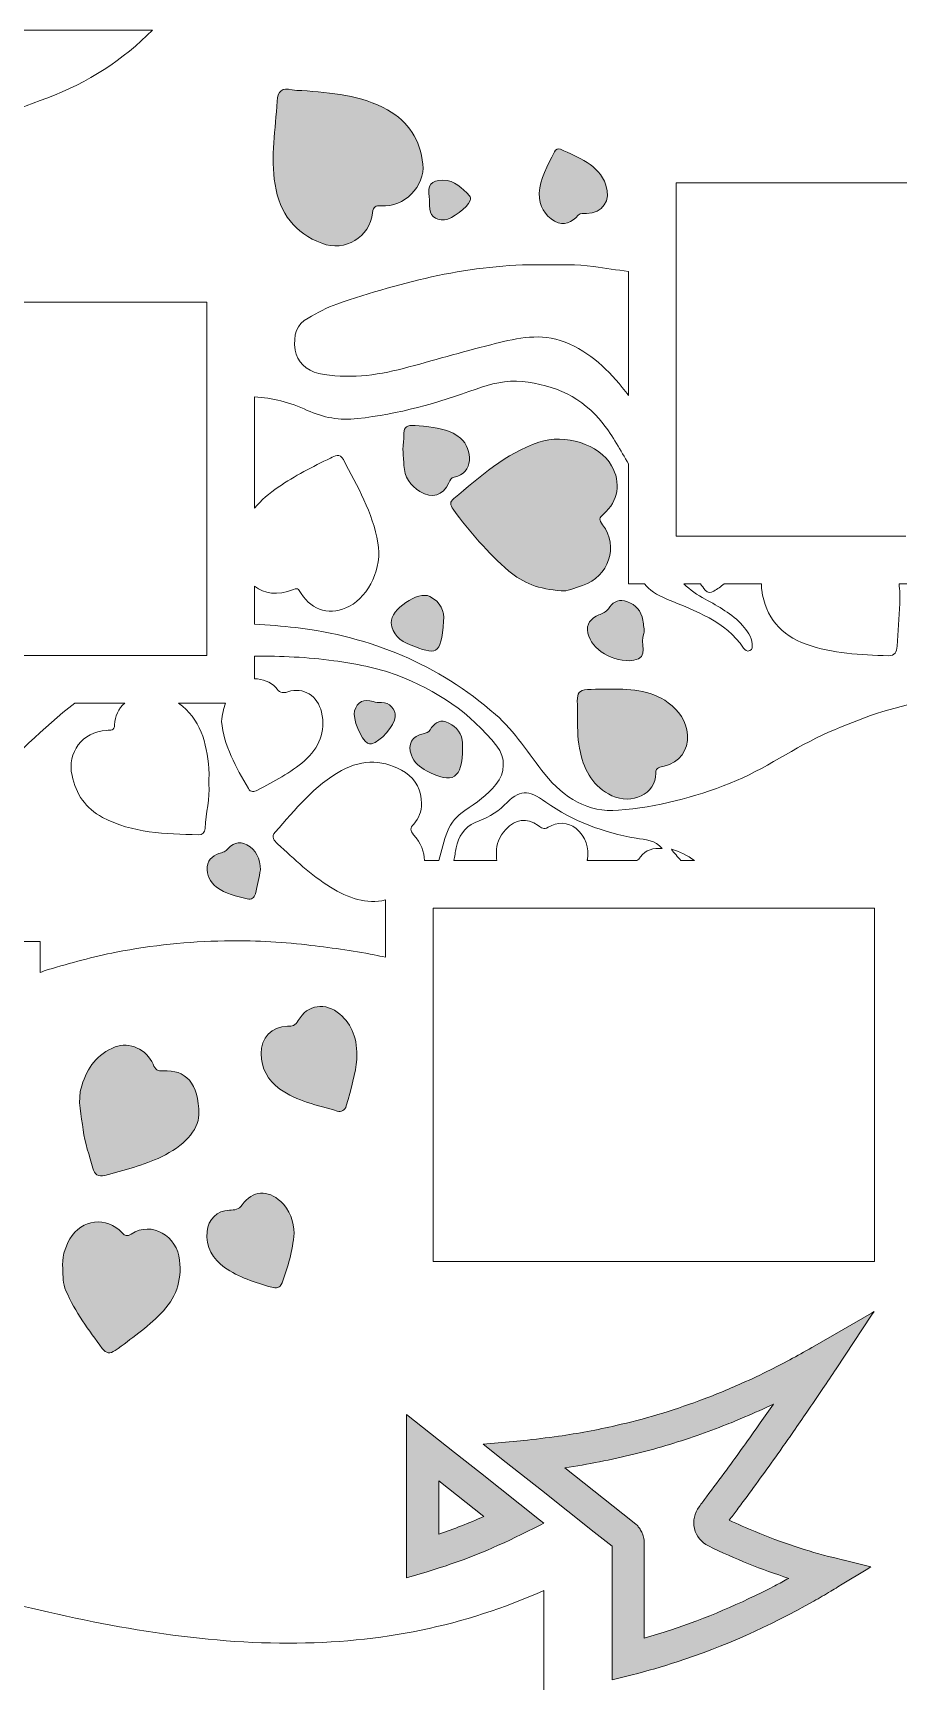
# Model space of a CAD drawing. Header units: inches. Extents: x 0 to 12, y -12 to 0.
# Drawn here: x 6.379 to 8.899, y -9.596 to -4.8 of the extents above; entities that cross this region are included whole.
import ezdxf

# ---------------------------------------------------------------- set-up
doc = ezdxf.new("R2010")
doc.units = ezdxf.units.IN
doc.header["$MEASUREMENT"] = 0
doc.layers.add('Layer 1', color=7, linetype='Continuous')

# ---------------------------------------------------------------- blocks, each defined once
blk = doc.blocks.new('block 2')
at = {"layer": 'Layer 1', "true_color": 0xffffff}
h = blk.add_hatch(color=7, dxfattribs=at)
h.dxf.hatch_style = 2
edge = h.paths.add_edge_path()
edge.add_spline(control_points=[(7.4118, -5.0235), (7.3345, -4.9803), (7.2479, -4.9745), (7.1621, -4.9668), (7.1528, -4.9664), (7.1431, -4.9674), (7.1341, -4.9652), (7.1049, -4.9578), (7.0919, -4.9686), (7.0903, -4.9986), (7.0859, -5.0792), (7.0708, -5.1592), (7.0843, -5.2407), (7.0982, -5.3242), (7.1418, -5.3825), (7.2203, -5.4119), (7.2887, -5.4375), (7.3597, -5.3938), (7.3685, -5.3228), (7.3707, -5.3048), (7.3764, -5.3016), (7.394, -5.303), (7.4598, -5.3081), (7.5218, -5.2457), (7.5149, -5.1813), (7.5075, -5.1117), (7.473, -5.0576), (7.4118, -5.0235)], knot_values=[0, 0, 0, 0, 1, 1, 1, 2, 2, 2, 3, 3, 3, 4, 4, 4, 5, 5, 5, 6, 6, 6, 7, 7, 7, 8, 8, 8, 9, 9, 9, 9], degree=3, periodic=1)
h = blk.add_hatch(color=7, dxfattribs=at)
h.dxf.hatch_style = 2
edge = h.paths.add_edge_path()
edge.add_spline(control_points=[(7.8985, -5.3474), (7.9265, -5.3633), (7.948, -5.3502), (7.9675, -5.3302), (7.9742, -5.3233), (7.9828, -5.3254), (7.991, -5.3252), (8.0388, -5.3235), (8.0636, -5.2874), (8.0479, -5.2425), (8.0259, -5.18), (7.9674, -5.1633), (7.916, -5.1378), (7.9087, -5.1342), (7.9013, -5.1386), (7.8978, -5.1458), (7.8782, -5.1857), (7.8557, -5.2246), (7.8535, -5.2662), (7.8543, -5.3046), (7.869, -5.3306), (7.8985, -5.3474)], knot_values=[0, 0, 0, 0, 1, 1, 1, 2, 2, 2, 3, 3, 3, 4, 4, 4, 5, 5, 5, 6, 6, 6, 7, 7, 7, 7], degree=3, periodic=1)
h = blk.add_hatch(color=7, dxfattribs=at)
h.dxf.hatch_style = 2
edge = h.paths.add_edge_path()
edge.add_spline(control_points=[(7.533, -5.2771), (7.5342, -5.2852), (7.5341, -5.2935), (7.5342, -5.3017), (7.5343, -5.3314), (7.5484, -5.3448), (7.5782, -5.3432), (7.5997, -5.342), (7.6451, -5.3075), (7.6526, -5.2876), (7.6547, -5.282), (7.6547, -5.2774), (7.6508, -5.2736), (7.6288, -5.252), (7.6081, -5.228), (7.5734, -5.2283), (7.5393, -5.2283), (7.5279, -5.2423), (7.533, -5.2771)], knot_values=[0, 0, 0, 0, 1, 1, 1, 2, 2, 2, 3, 3, 3, 4, 4, 4, 5, 5, 5, 6, 6, 6, 6], degree=3, periodic=1)
h = blk.add_hatch(color=7, dxfattribs=at)
h.dxf.hatch_style = 2
edge = h.paths.add_edge_path()
edge.add_spline(control_points=[(7.5064, -6.1343), (7.5424, -6.1558), (7.5722, -6.147), (7.5908, -6.1091), (7.5946, -6.1016), (7.596, -6.0938), (7.6064, -6.0921), (7.6624, -6.0827), (7.662, -6.0114), (7.6242, -5.979), (7.5976, -5.9563), (7.5656, -5.9502), (7.5321, -5.9461), (7.4431, -5.935), (7.4643, -5.9431), (7.4568, -6.0124), (7.4578, -6.0293), (7.4588, -6.0438), (7.4596, -6.0583), (7.4613, -6.0922), (7.4777, -6.1172), (7.5064, -6.1343)], knot_values=[0, 0, 0, 0, 1, 1, 1, 2, 2, 2, 3, 3, 3, 4, 4, 4, 5, 5, 5, 6, 6, 6, 7, 7, 7, 7], degree=3, periodic=1)
h = blk.add_hatch(color=7, dxfattribs=at)
h.dxf.hatch_style = 2
edge = h.paths.add_edge_path()
edge.add_spline(control_points=[(7.6031, -6.1861), (7.651, -6.2517), (7.704, -6.3127), (7.7653, -6.3657), (7.8055, -6.4004), (7.8536, -6.4192), (7.9176, -6.423), (7.9334, -6.4265), (7.9568, -6.4151), (7.98, -6.4074), (8.0568, -6.3818), (8.0856, -6.2946), (8.0383, -6.2309), (8.0278, -6.2168), (8.0271, -6.2119), (8.0412, -6.1998), (8.0845, -6.1628), (8.0923, -6.108), (8.0645, -6.0592), (8.0287, -5.9966), (7.9284, -5.9652), (7.8522, -5.9909), (7.755, -6.0237), (7.6816, -6.0917), (7.6047, -6.1546), (7.5923, -6.1648), (7.5939, -6.1734), (7.6031, -6.1861)], knot_values=[0, 0, 0, 0, 1, 1, 1, 2, 2, 2, 3, 3, 3, 4, 4, 4, 5, 5, 5, 6, 6, 6, 7, 7, 7, 8, 8, 8, 9, 9, 9, 9], degree=3, periodic=1)
h = blk.add_hatch(color=7, dxfattribs=at)
h.dxf.hatch_style = 2
edge = h.paths.add_edge_path()
edge.add_spline(control_points=[(7.478, -6.5806), (7.5522, -6.6089), (7.5689, -6.6157), (7.5748, -6.5112), (7.5784, -6.4831), (7.5667, -6.4556), (7.5354, -6.4397), (7.5015, -6.4224), (7.4196, -6.4782), (7.4229, -6.5161), (7.4259, -6.55), (7.4478, -6.569), (7.478, -6.5806)], knot_values=[0, 0, 0, 0, 1, 1, 1, 2, 2, 2, 3, 3, 3, 4, 4, 4, 4], degree=3, periodic=1)
h = blk.add_hatch(color=7, dxfattribs=at)
h.dxf.hatch_style = 2
edge = h.paths.add_edge_path()
edge.add_spline(control_points=[(8.0551, -6.4754), (8.0481, -6.4857), (8.038, -6.489), (8.0273, -6.4934), (8.0044, -6.503), (7.9892, -6.5194), (7.9953, -6.5467), (8.0057, -6.5928), (8.0687, -6.634), (8.1292, -6.6256), (8.1751, -6.6192), (8.1453, -6.5731), (8.1582, -6.5479), (8.1591, -6.5462), (8.1587, -6.5438), (8.1594, -6.5377), (8.1578, -6.5272), (8.1572, -6.5124), (8.153, -6.4987), (8.1456, -6.4738), (8.1267, -6.459), (8.1023, -6.4528), (8.0814, -6.4475), (8.0662, -6.4589), (8.0551, -6.4754)], knot_values=[0, 0, 0, 0, 1, 1, 1, 2, 2, 2, 3, 3, 3, 4, 4, 4, 5, 5, 5, 6, 6, 6, 7, 7, 7, 8, 8, 8, 8], degree=3, periodic=1)
h = blk.add_hatch(color=7, dxfattribs=at)
h.dxf.hatch_style = 2
edge = h.paths.add_edge_path()
edge.add_spline(control_points=[(8.0507, -6.7095), (7.9476, -6.7103), (7.9664, -6.707), (7.9654, -6.7946), (7.9646, -6.828), (7.9661, -6.8612), (7.9736, -6.8938), (7.9861, -6.9489), (8.0117, -6.9942), (8.0653, -7.0196), (8.1231, -7.0469), (8.1929, -7.0159), (8.1931, -6.9541), (8.1932, -6.936), (8.2054, -6.9363), (8.2179, -6.9335), (8.2618, -6.9237), (8.2891, -6.8873), (8.2854, -6.8424), (8.2821, -6.8025), (8.2606, -6.7721), (8.2295, -6.749), (8.1761, -6.7093), (8.1132, -6.709), (8.0507, -6.7095)], knot_values=[0, 0, 0, 0, 1, 1, 1, 2, 2, 2, 3, 3, 3, 4, 4, 4, 5, 5, 5, 6, 6, 6, 7, 7, 7, 8, 8, 8, 8], degree=3, periodic=1)
h = blk.add_hatch(color=7, dxfattribs=at)
h.dxf.hatch_style = 2
edge = h.paths.add_edge_path()
edge.add_spline(control_points=[(7.3536, -6.8668), (7.357, -6.8685), (7.3616, -6.8689), (7.3653, -6.8682), (7.3908, -6.8635), (7.4335, -6.8147), (7.4344, -6.7899), (7.4352, -6.7672), (7.4175, -6.7483), (7.3943, -6.7483), (7.386, -6.7484), (7.3783, -6.7487), (7.3701, -6.7458), (7.343, -6.7364), (7.3239, -6.7463), (7.3156, -6.773), (7.3094, -6.7932), (7.3351, -6.8574), (7.3536, -6.8668)], knot_values=[0, 0, 0, 0, 1, 1, 1, 2, 2, 2, 3, 3, 3, 4, 4, 4, 5, 5, 5, 6, 6, 6, 6], degree=3, periodic=1)
h = blk.add_hatch(color=7, dxfattribs=at)
h.dxf.hatch_style = 2
edge = h.paths.add_edge_path()
edge.add_spline(control_points=[(7.5256, -6.9471), (7.6025, -6.9876), (7.6295, -6.9716), (7.6306, -6.8796), (7.6304, -6.8761), (7.6312, -6.8666), (7.6294, -6.8576), (7.6241, -6.8309), (7.6067, -6.8133), (7.582, -6.8049), (7.561, -6.7978), (7.546, -6.8105), (7.536, -6.8277), (7.531, -6.8364), (7.5242, -6.8374), (7.5159, -6.8391), (7.4832, -6.846), (7.47, -6.8697), (7.4813, -6.9015), (7.489, -6.9232), (7.5061, -6.9368), (7.5256, -6.9471)], knot_values=[0, 0, 0, 0, 1, 1, 1, 2, 2, 2, 3, 3, 3, 4, 4, 4, 5, 5, 5, 6, 6, 6, 7, 7, 7, 7], degree=3, periodic=1)
h = blk.add_hatch(color=7, dxfattribs=at)
h.dxf.hatch_style = 2
edge = h.paths.add_edge_path()
edge.add_spline(control_points=[(7.0023, -7.1623), (6.9791, -7.1501), (6.9582, -7.1584), (6.942, -7.1791), (6.9392, -7.1826), (6.9331, -7.1839), (6.9282, -7.1855), (6.9075, -7.1921), (6.8896, -7.2014), (6.8867, -7.2262), (6.8838, -7.2516), (6.8955, -7.2704), (6.9141, -7.2856), (6.94, -7.3068), (6.9725, -7.3116), (7.0034, -7.3198), (7.0152, -7.323), (7.0244, -7.3167), (7.0272, -7.3052), (7.0331, -7.2811), (7.0377, -7.2566), (7.0421, -7.2354), (7.0406, -7.202), (7.029, -7.1765), (7.0023, -7.1623)], knot_values=[0, 0, 0, 0, 1, 1, 1, 2, 2, 2, 3, 3, 3, 4, 4, 4, 5, 5, 5, 6, 6, 6, 7, 7, 7, 8, 8, 8, 8], degree=3, periodic=1)
h = blk.add_hatch(color=7, dxfattribs=at)
h.dxf.hatch_style = 2
edge = h.paths.add_edge_path()
edge.add_spline(control_points=[(7.2918, -7.9223), (7.3065, -7.8738), (7.3187, -7.8248), (7.3228, -7.787), (7.3246, -7.7268), (7.3094, -7.6868), (7.2731, -7.6555), (7.2318, -7.6198), (7.1784, -7.6268), (7.1519, -7.6741), (7.1436, -7.689), (7.1349, -7.691), (7.1201, -7.6908), (7.075, -7.6904), (7.042, -7.725), (7.0437, -7.7704), (7.0452, -7.8132), (7.0623, -7.8479), (7.0982, -7.8733), (7.1485, -7.909), (7.208, -7.9203), (7.2653, -7.9373), (7.278, -7.9411), (7.2878, -7.9356), (7.2918, -7.9223)], knot_values=[0, 0, 0, 0, 1, 1, 1, 2, 2, 2, 3, 3, 3, 4, 4, 4, 5, 5, 5, 6, 6, 6, 7, 7, 7, 8, 8, 8, 8], degree=3, periodic=1)
h = blk.add_hatch(color=7, dxfattribs=at)
h.dxf.hatch_style = 2
edge = h.paths.add_edge_path()
edge.add_spline(control_points=[(6.5885, -8.1249), (6.6445, -8.1097), (6.7009, -8.0956), (6.7534, -8.0705), (6.8171, -8.0401), (6.8611, -7.9941), (6.8626, -7.9481), (6.8627, -7.8546), (6.8232, -7.8168), (6.7586, -7.8204), (6.7427, -7.8213), (6.7355, -7.8172), (6.7291, -7.8014), (6.7116, -7.7582), (6.6592, -7.7349), (6.6185, -7.751), (6.5667, -7.7714), (6.538, -7.8101), (6.5213, -7.8637), (6.5072, -7.9089), (6.5208, -7.9502), (6.5257, -7.9925), (6.53, -8.0302), (6.5436, -8.0668), (6.5537, -8.1037), (6.5585, -8.1209), (6.5693, -8.1301), (6.5885, -8.1249)], knot_values=[0, 0, 0, 0, 1, 1, 1, 2, 2, 2, 3, 3, 3, 4, 4, 4, 5, 5, 5, 6, 6, 6, 7, 7, 7, 8, 8, 8, 9, 9, 9, 9], degree=3, periodic=1)
h = blk.add_hatch(color=7, dxfattribs=at)
h.dxf.hatch_style = 2
edge = h.paths.add_edge_path()
edge.add_spline(control_points=[(6.989, -8.2102), (6.9787, -8.225), (6.9663, -8.2252), (6.9514, -8.2258), (6.9152, -8.2271), (6.8896, -8.2524), (6.8865, -8.2884), (6.8825, -8.3333), (6.9029, -8.3674), (6.9374, -8.3925), (6.9783, -8.4222), (7.0267, -8.436), (7.0745, -8.4503), (7.0872, -8.454), (7.0991, -8.4534), (7.1048, -8.4374), (7.1212, -8.3914), (7.1359, -8.345), (7.1397, -8.2932), (7.1408, -8.262), (7.1252, -8.2234), (7.1008, -8.2005), (7.0636, -8.1655), (7.018, -8.1687), (6.989, -8.2102)], knot_values=[0, 0, 0, 0, 1, 1, 1, 2, 2, 2, 3, 3, 3, 4, 4, 4, 5, 5, 5, 6, 6, 6, 7, 7, 7, 8, 8, 8, 8], degree=3, periodic=1)
h = blk.add_hatch(color=7, dxfattribs=at)
h.dxf.hatch_style = 2
edge = h.paths.add_edge_path()
edge.add_spline(control_points=[(6.4869, -8.3098), (6.4709, -8.3368), (6.4637, -8.365), (6.4661, -8.3961), (6.4667, -8.4178), (6.4663, -8.4397), (6.4753, -8.4604), (6.5021, -8.5219), (6.5415, -8.5753), (6.5813, -8.6285), (6.5924, -8.6433), (6.604, -8.6448), (6.6185, -8.6343), (6.6649, -8.601), (6.7111, -8.5675), (6.7517, -8.5268), (6.7949, -8.4836), (6.8133, -8.4327), (6.8065, -8.3713), (6.7989, -8.3027), (6.7267, -8.2557), (6.6651, -8.2956), (6.6539, -8.3028), (6.6479, -8.3013), (6.639, -8.2918), (6.5929, -8.2425), (6.5213, -8.2518), (6.4869, -8.3098)], knot_values=[0, 0, 0, 0, 1, 1, 1, 2, 2, 2, 3, 3, 3, 4, 4, 4, 5, 5, 5, 6, 6, 6, 7, 7, 7, 8, 8, 8, 9, 9, 9, 9], degree=3, periodic=1)
h = blk.add_hatch(color=7, dxfattribs=at)
h.dxf.hatch_style = 2
edge = h.paths.add_edge_path()
edge.add_spline(control_points=[(8.656, -8.6211), (8.6129, -8.6458), (8.5701, -8.669), (8.5272, -8.6904), (8.4997, -8.7043), (8.4721, -8.7173), (8.4442, -8.7296), (8.4025, -8.7483), (8.3607, -8.7654), (8.3185, -8.7809), (8.2394, -8.8103), (8.1593, -8.8341), (8.0771, -8.8528), (8.0224, -8.8654), (7.9668, -8.8757), (7.91, -8.8839), (7.8758, -8.8886), (7.8415, -8.8929), (7.8065, -8.8961), (7.8065, -8.8961), (7.799, -8.8969), (7.799, -8.8969), (7.799, -8.8969), (7.6904, -8.9072), (7.6904, -8.9072), (7.6904, -8.9072), (7.7578, -8.9605), (7.7578, -8.9605), (7.7578, -8.9605), (7.86, -9.0412), (7.86, -9.0412), (7.86, -9.0412), (8.0139, -9.1629), (8.0139, -9.1629), (8.0139, -9.1629), (8.066, -9.204), (8.066, -9.204), (8.066, -9.204), (8.066, -9.5929), (8.066, -9.5929), (8.066, -9.5929), (8.1243, -9.5782), (8.1243, -9.5782), (8.1683, -9.5672), (8.2119, -9.5547), (8.2551, -9.5405), (8.3906, -9.4968), (8.5221, -9.4384), (8.6532, -9.3639), (8.6699, -9.3547), (8.6862, -9.3451), (8.7026, -9.3351), (8.7097, -9.3311), (8.7165, -9.3269), (8.7236, -9.3226), (8.7236, -9.3226), (8.7364, -9.3148), (8.7364, -9.3148), (8.7364, -9.3148), (8.8054, -9.2728), (8.8054, -9.2728), (8.8054, -9.2728), (8.8194, -9.2643), (8.8194, -9.2643), (8.8194, -9.2643), (8.7414, -9.2448), (8.7414, -9.2448), (8.7414, -9.2448), (8.7412, -9.2448), (8.7412, -9.2448), (8.7412, -9.2448), (8.7104, -9.2372), (8.7104, -9.2372), (8.6349, -9.2186), (8.5585, -9.1932), (8.4821, -9.1614), (8.4571, -9.1511), (8.4321, -9.14), (8.4071, -9.1283), (8.4146, -9.1183), (8.4222, -9.1083), (8.4297, -9.0982), (8.4394, -9.0851), (8.449, -9.0722), (8.4588, -9.0591), (8.4933, -9.0123), (8.5275, -8.965), (8.5614, -8.9171), (8.5725, -8.9015), (8.5836, -8.8857), (8.5946, -8.8698), (8.6076, -8.8514), (8.6206, -8.8326), (8.6335, -8.8137), (8.649, -8.7912), (8.6644, -8.7683), (8.6799, -8.7454), (8.6928, -8.7262), (8.7057, -8.7069), (8.7186, -8.6875), (8.7186, -8.6875), (8.8218, -8.5315), (8.8218, -8.5315), (8.8218, -8.5315), (8.829, -8.5207), (8.829, -8.5207), (8.829, -8.5207), (8.8213, -8.5253), (8.8213, -8.5253), (8.8213, -8.5253), (8.656, -8.6211), (8.656, -8.6211)], knot_values=[0, 0, 0, 0, 1, 1, 1, 2, 2, 2, 3, 3, 3, 4, 4, 4, 5, 5, 5, 6, 6, 6, 7, 7, 7, 8, 8, 8, 9, 9, 9, 10, 10, 10, 11, 11, 11, 12, 12, 12, 13, 13, 13, 14, 14, 14, 15, 15, 15, 16, 16, 16, 17, 17, 17, 18, 18, 18, 19, 19, 19, 20, 20, 20, 21, 21, 21, 22, 22, 22, 23, 23, 23, 24, 24, 24, 25, 25, 25, 26, 26, 26, 27, 27, 27, 28, 28, 28, 29, 29, 29, 30, 30, 30, 31, 31, 31, 32, 32, 32, 33, 33, 33, 34, 34, 34, 35, 35, 35, 36, 36, 36, 37, 37, 37, 37], degree=3, periodic=1)
edge = h.paths.add_edge_path()
edge.add_spline(control_points=[(8.4975, -8.8451), (8.4649, -8.8915), (8.4321, -8.9372), (8.3989, -8.9823), (8.3796, -9.0084), (8.3603, -9.0346), (8.3408, -9.0605), (8.3336, -9.07), (8.3264, -9.0796), (8.3193, -9.0891), (8.3056, -9.1072), (8.3006, -9.1304), (8.3058, -9.1525), (8.3111, -9.1748), (8.326, -9.1933), (8.3465, -9.2033), (8.424, -9.2408), (8.5024, -9.2723), (8.5803, -9.2975), (8.5668, -9.3048), (8.5536, -9.3121), (8.5401, -9.319), (8.54, -9.319), (8.54, -9.319), (8.54, -9.319), (8.54, -9.319), (8.5399, -9.319), (8.5399, -9.319), (8.4394, -9.3715), (8.3388, -9.4143), (8.2361, -9.4483), (8.2108, -9.4566), (8.1854, -9.4646), (8.1597, -9.4716), (8.1597, -9.4716), (8.1597, -9.1955), (8.1597, -9.1955), (8.1597, -9.1894), (8.159, -9.1832), (8.1574, -9.1773), (8.1569, -9.1748), (8.1561, -9.1725), (8.1556, -9.1712), (8.1543, -9.1675), (8.1528, -9.1637), (8.1508, -9.1601), (8.1497, -9.1579), (8.1483, -9.1558), (8.1474, -9.1543), (8.1453, -9.1509), (8.1429, -9.1479), (8.1404, -9.145), (8.1392, -9.1437), (8.1379, -9.1423), (8.1362, -9.1409), (8.1362, -9.1409), (8.1253, -9.1322), (8.1253, -9.1322), (8.1253, -9.1322), (7.9282, -8.9757), (7.9282, -8.9757), (7.9964, -8.9657), (8.0632, -8.9526), (8.1292, -8.9364), (8.1292, -8.9364), (8.1293, -8.9364), (8.1293, -8.9364), (8.1918, -8.9208), (8.2531, -8.9028), (8.3138, -8.8815), (8.3422, -8.8716), (8.3706, -8.8611), (8.3988, -8.8498), (8.4168, -8.8429), (8.4347, -8.8355), (8.4526, -8.8278), (8.4804, -8.8159), (8.5082, -8.8034), (8.5356, -8.7904), (8.5229, -8.8087), (8.5101, -8.8269), (8.4975, -8.8451)], knot_values=[0, 0, 0, 0, 1, 1, 1, 2, 2, 2, 3, 3, 3, 4, 4, 4, 5, 5, 5, 6, 6, 6, 7, 7, 7, 8, 8, 8, 9, 9, 9, 10, 10, 10, 11, 11, 11, 12, 12, 12, 13, 13, 13, 14, 14, 14, 15, 15, 15, 16, 16, 16, 17, 17, 17, 18, 18, 18, 19, 19, 19, 20, 20, 20, 21, 21, 21, 22, 22, 22, 23, 23, 23, 24, 24, 24, 25, 25, 25, 26, 26, 26, 27, 27, 27, 27], degree=3, periodic=1)
h = blk.add_hatch(color=7, dxfattribs=at)
h.dxf.hatch_style = 2
edge = h.paths.add_edge_path()
edge.add_spline(control_points=[(7.6825, -8.9907), (7.6825, -8.9907), (7.6068, -8.9308), (7.6068, -8.9308), (7.6068, -8.9308), (7.4674, -8.8205), (7.4674, -8.8205), (7.4674, -8.8205), (7.4674, -9.2959), (7.4674, -9.2959), (7.4674, -9.2959), (7.5276, -9.2782), (7.5276, -9.2782), (7.6211, -9.2503), (7.7132, -9.2139), (7.8014, -9.1697), (7.8014, -9.1697), (7.8563, -9.1423), (7.8563, -9.1423), (7.8563, -9.1423), (7.8672, -9.1368), (7.8672, -9.1368), (7.8672, -9.1368), (7.8547, -9.1269), (7.8547, -9.1269), (7.8547, -9.1269), (7.6825, -8.9907), (7.6825, -8.9907)], knot_values=[0, 0, 0, 0, 1, 1, 1, 2, 2, 2, 3, 3, 3, 4, 4, 4, 5, 5, 5, 6, 6, 6, 7, 7, 7, 8, 8, 8, 9, 9, 9, 9], degree=3, periodic=1)
edge = h.paths.add_edge_path()
edge.add_spline(control_points=[(7.5611, -9.1691), (7.5611, -9.1691), (7.5611, -9.0141), (7.5611, -9.0141), (7.5611, -9.0141), (7.6922, -9.1176), (7.6922, -9.1176), (7.649, -9.1368), (7.6053, -9.1539), (7.5611, -9.1691)], knot_values=[0, 0, 0, 0, 1, 1, 1, 2, 2, 2, 3, 3, 3, 3], degree=3, periodic=1)
at = {"layer": 'Layer 1', "lineweight": 0}
for points in [[(8.5072, -5.2361), (8.5806, -5.2361), (8.6961, -5.2361), (8.871, -5.2361), (9.0426, -5.2361)], [(8.9215, -6.2639), (8.8533, -6.2639), (8.6356, -6.2639), (8.5321, -6.2639), (8.2529, -6.2639), (8.2529, -6.0753), (8.2529, -5.5044), (8.2529, -5.4158), (8.2529, -5.4007), (8.2529, -5.3373), (8.2529, -5.2658), (8.2529, -5.2361), (8.375, -5.2361), (8.4154, -5.2361), (8.5072, -5.2361)], [(6.4969, -5.5833), (6.5274, -5.5833), (6.6219, -5.5833), (6.886, -5.5833), (6.886, -5.6379), (6.886, -5.6948), (6.886, -5.8757), (6.886, -6.5232), (6.886, -6.6111), (6.5356, -6.6111), (6.1304, -6.6111), (5.6246, -6.6111), (5.6001, -6.6111), (5.6001, -6.1516), (5.6001, -5.8407), (5.6001, -5.5833), (5.6964, -5.5833), (6.0711, -5.5833), (6.4969, -5.5833)], [(8.8304, -8.375), (8.3371, -8.375), (8.2436, -8.375), (8.0846, -8.375), (7.7325, -8.375), (7.5446, -8.375), (7.5446, -8.3207), (7.5446, -7.984), (7.5446, -7.6243), (7.5446, -7.5251), (7.5446, -7.3472), (7.5536, -7.3472), (7.7388, -7.3472), (7.8112, -7.3472), (7.8967, -7.3472), (8.0422, -7.3472), (8.2844, -7.3472), (8.5076, -7.3472), (8.5408, -7.3472), (8.8304, -7.3472), (8.8304, -7.4769), (8.8304, -7.765), (8.8304, -7.9493), (8.8304, -8.0291), (8.8304, -8.1357), (8.8304, -8.2021), (8.8304, -8.375)]]:
    blk.add_lwpolyline(points, dxfattribs=at)
for points, knots in [([(6.4199, -4.989), (6.3132, -5.0282), (6.2018, -5.0672), (6.1303, -5.1669), (6.1246, -5.1747), (6.1162, -5.18), (6.106, -5.1778), (6.0933, -5.1753), (6.0904, -5.164), (6.0893, -5.154), (6.086, -5.123), (6.0854, -5.0918), (6.091, -5.0608), (6.1046, -4.9875), (6.1256, -4.9158), (6.1425, -4.8433), (6.1465, -4.8261), (6.1507, -4.8089), (6.1547, -4.7916), (6.1547, -4.7916), (6.7275, -4.7916), (6.7275, -4.7916), (6.6414, -4.8775), (6.5407, -4.9446), (6.4199, -4.989)], [0, 0, 0, 0, 1, 1, 1, 2, 2, 2, 3, 3, 3, 4, 4, 4, 5, 5, 5, 6, 6, 6, 7, 7, 7, 8, 8, 8, 8]), ([(7.4118, -5.0235), (7.3345, -4.9803), (7.2479, -4.9745), (7.1621, -4.9668), (7.1528, -4.9664), (7.1431, -4.9674), (7.1341, -4.9652), (7.1049, -4.9578), (7.0919, -4.9686), (7.0903, -4.9986), (7.0859, -5.0792), (7.0708, -5.1592), (7.0843, -5.2407), (7.0982, -5.3242), (7.1418, -5.3825), (7.2203, -5.4119), (7.2887, -5.4375), (7.3597, -5.3938), (7.3685, -5.3228), (7.3707, -5.3048), (7.3764, -5.3016), (7.394, -5.303), (7.4598, -5.3081), (7.5218, -5.2457), (7.5149, -5.1813), (7.5075, -5.1117), (7.473, -5.0576), (7.4118, -5.0235)], [0, 0, 0, 0, 1, 1, 1, 2, 2, 2, 3, 3, 3, 4, 4, 4, 5, 5, 5, 6, 6, 6, 7, 7, 7, 8, 8, 8, 9, 9, 9, 9]), ([(7.8985, -5.3474), (7.9265, -5.3633), (7.948, -5.3502), (7.9675, -5.3302), (7.9742, -5.3233), (7.9828, -5.3254), (7.991, -5.3252), (8.0388, -5.3235), (8.0636, -5.2874), (8.0479, -5.2425), (8.0259, -5.18), (7.9674, -5.1633), (7.916, -5.1378), (7.9087, -5.1342), (7.9013, -5.1386), (7.8978, -5.1458), (7.8782, -5.1857), (7.8557, -5.2246), (7.8535, -5.2662), (7.8543, -5.3046), (7.869, -5.3306), (7.8985, -5.3474)], [0, 0, 0, 0, 1, 1, 1, 2, 2, 2, 3, 3, 3, 4, 4, 4, 5, 5, 5, 6, 6, 6, 7, 7, 7, 7]), ([(7.533, -5.2771), (7.5342, -5.2852), (7.5341, -5.2935), (7.5342, -5.3017), (7.5343, -5.3314), (7.5484, -5.3448), (7.5782, -5.3432), (7.5997, -5.342), (7.6451, -5.3075), (7.6526, -5.2876), (7.6547, -5.282), (7.6547, -5.2774), (7.6508, -5.2736), (7.6288, -5.252), (7.6081, -5.228), (7.5734, -5.2283), (7.5393, -5.2283), (7.5279, -5.2423), (7.533, -5.2771)], [0, 0, 0, 0, 1, 1, 1, 2, 2, 2, 3, 3, 3, 4, 4, 4, 5, 5, 5, 6, 6, 6, 6]), ([(7.1807, -5.6296), (7.2081, -5.6148), (7.235, -5.5983), (7.2642, -5.5886), (7.4583, -5.5226), (7.6556, -5.4718), (7.8628, -5.4743), (7.9126, -5.475), (7.9625, -5.4725), (8.0122, -5.4793), (8.0461, -5.484), (8.08, -5.4894), (8.114, -5.4941), (8.114, -5.4941), (8.114, -5.8548), (8.114, -5.8548), (8.1081, -5.8469), (8.1019, -5.839), (8.0956, -5.8314), (8.046, -5.7716), (7.9917, -5.7194), (7.9146, -5.6948), (7.845, -5.6725), (7.7789, -5.6907), (7.7129, -5.7069), (7.6275, -5.728), (7.5433, -5.7539), (7.4582, -5.7759), (7.3772, -5.7969), (7.295, -5.8078), (7.2118, -5.7905), (7.1754, -5.783), (7.1475, -5.7551), (7.1431, -5.7232), (7.1365, -5.6764), (7.1472, -5.6479), (7.1807, -5.6296)], [0, 0, 0, 0, 1, 1, 1, 2, 2, 2, 3, 3, 3, 4, 4, 4, 5, 5, 5, 6, 6, 6, 7, 7, 7, 8, 8, 8, 9, 9, 9, 10, 10, 10, 11, 11, 11, 12, 12, 12, 12]), ([(7.1783, -5.898), (7.2243, -5.9193), (7.2732, -5.9279), (7.324, -5.9222), (7.4433, -5.909), (7.5575, -5.8771), (7.6699, -5.8359), (7.7122, -5.8205), (7.7586, -5.8096), (7.8042, -5.8141), (7.8983, -5.8236), (7.9794, -5.8596), (8.0399, -5.9368), (8.0688, -5.9734), (8.0899, -6.0147), (8.114, -6.0539), (8.114, -6.0539), (8.114, -6.4028), (8.114, -6.4028), (8.114, -6.4028), (8.1607, -6.4028), (8.1607, -6.4028), (8.1732, -6.4205), (8.1951, -6.4347), (8.2274, -6.4483), (8.3093, -6.4829), (8.3956, -6.5107), (8.4489, -6.59), (8.4532, -6.5964), (8.459, -6.6011), (8.4674, -6.5973), (8.4758, -6.5936), (8.4742, -6.5853), (8.4737, -6.5782), (8.4725, -6.5562), (8.4596, -6.5397), (8.4457, -6.524), (8.4156, -6.49), (8.3758, -6.4691), (8.3369, -6.4473), (8.3144, -6.4348), (8.2926, -6.4214), (8.2753, -6.4028), (8.2753, -6.4028), (8.323, -6.4028), (8.323, -6.4028), (8.3275, -6.4088), (8.3322, -6.415), (8.3371, -6.4211), (8.3442, -6.4302), (8.3526, -6.4297), (8.3618, -6.4242), (8.3725, -6.4179), (8.3828, -6.4109), (8.392, -6.4028), (8.392, -6.4028), (8.5014, -6.4028), (8.5014, -6.4028), (8.5007, -6.409), (8.5008, -6.4154), (8.5018, -6.4218), (8.5129, -6.5001), (8.5572, -6.5521), (8.631, -6.5789), (8.7082, -6.6069), (8.7893, -6.6093), (8.8703, -6.6123), (8.8901, -6.613), (8.8946, -6.6005), (8.8957, -6.5844), (8.8983, -6.5429), (8.9011, -6.5015), (8.9039, -6.46), (8.9047, -6.4408), (8.9038, -6.4216), (8.9017, -6.4028), (8.9017, -6.4028), (9.0656, -6.4028), (9.0656, -6.4028), (9.0602, -6.4066), (9.0555, -6.412), (9.0511, -6.4186), (9.0486, -6.4223), (9.043, -6.4243), (9.0385, -6.4265), (9.0126, -6.4392), (9.0064, -6.4607), (9.0231, -6.4836), (9.044, -6.5126), (9.0765, -6.5166), (9.1084, -6.5201), (9.1194, -6.5214), (9.1246, -6.5116), (9.1263, -6.5021), (9.1282, -6.4909), (9.1285, -6.4795), (9.1289, -6.4746), (9.1289, -6.463), (9.1288, -6.4578), (9.1289, -6.4526), (9.1293, -6.4308), (9.1222, -6.413), (9.1034, -6.4028), (9.1034, -6.4028), (9.5615, -6.4028), (9.5615, -6.4028), (9.5485, -6.4048), (9.5354, -6.4069), (9.5224, -6.4091), (9.4417, -6.4236), (9.365, -6.4464), (9.306, -6.5084), (9.2657, -6.5509), (9.2467, -6.6053), (9.221, -6.6561), (9.2051, -6.6869), (9.1911, -6.7233), (9.149, -6.7254), (9.0929, -6.7282), (9.0378, -6.7343), (8.9822, -6.7439), (8.8821, -6.7609), (8.7882, -6.7944), (8.6961, -6.8351), (8.5974, -6.8786), (8.51, -6.9434), (8.4093, -6.9834), (8.3044, -7.025), (8.1963, -7.0532), (8.0844, -7.0621), (7.9953, -7.0694), (7.9256, -7.0257), (7.8704, -6.9573), (7.8229, -6.8986), (7.784, -6.8332), (7.7261, -6.7828), (7.5587, -6.6369), (7.3628, -6.5565), (7.1447, -6.5304), (7.1049, -6.5257), (7.0649, -6.5223), (7.0249, -6.5208), (7.0249, -6.5208), (7.0249, -6.4101), (7.0249, -6.4101), (7.0523, -6.4316), (7.091, -6.4382), (7.1376, -6.4191), (7.1528, -6.4129), (7.1549, -6.4227), (7.1605, -6.4314), (7.1928, -6.482), (7.2481, -6.4964), (7.3008, -6.4681), (7.3592, -6.4369), (7.3967, -6.3556), (7.3841, -6.2838), (7.3686, -6.1955), (7.3239, -6.119), (7.2832, -6.041), (7.2732, -6.0218), (7.2583, -6.0309), (7.2458, -6.0369), (7.1935, -6.0621), (7.1417, -6.0885), (7.0938, -6.1215), (7.0674, -6.1396), (7.0438, -6.1595), (7.0249, -6.1824), (7.0249, -6.1824), (7.0249, -5.8591), (7.0249, -5.8591), (7.076, -5.8618), (7.1271, -5.8744), (7.1783, -5.898)], [0, 0, 0, 0, 1, 1, 1, 2, 2, 2, 3, 3, 3, 4, 4, 4, 5, 5, 5, 6, 6, 6, 7, 7, 7, 8, 8, 8, 9, 9, 9, 10, 10, 10, 11, 11, 11, 12, 12, 12, 13, 13, 13, 14, 14, 14, 15, 15, 15, 16, 16, 16, 17, 17, 17, 18, 18, 18, 19, 19, 19, 20, 20, 20, 21, 21, 21, 22, 22, 22, 23, 23, 23, 24, 24, 24, 25, 25, 25, 26, 26, 26, 27, 27, 27, 28, 28, 28, 29, 29, 29, 30, 30, 30, 31, 31, 31, 32, 32, 32, 33, 33, 33, 34, 34, 34, 35, 35, 35, 36, 36, 36, 37, 37, 37, 38, 38, 38, 39, 39, 39, 40, 40, 40, 41, 41, 41, 42, 42, 42, 43, 43, 43, 44, 44, 44, 45, 45, 45, 46, 46, 46, 47, 47, 47, 48, 48, 48, 49, 49, 49, 50, 50, 50, 51, 51, 51, 52, 52, 52, 53, 53, 53, 54, 54, 54, 55, 55, 55, 56, 56, 56, 57, 57, 57, 58, 58, 58, 58]), ([(7.5064, -6.1343), (7.5424, -6.1558), (7.5722, -6.147), (7.5908, -6.1091), (7.5946, -6.1016), (7.596, -6.0938), (7.6064, -6.0921), (7.6624, -6.0827), (7.662, -6.0114), (7.6242, -5.979), (7.5976, -5.9563), (7.5656, -5.9502), (7.5321, -5.9461), (7.4431, -5.935), (7.4643, -5.9431), (7.4568, -6.0124), (7.4578, -6.0293), (7.4588, -6.0438), (7.4596, -6.0583), (7.4613, -6.0922), (7.4777, -6.1172), (7.5064, -6.1343)], [0, 0, 0, 0, 1, 1, 1, 2, 2, 2, 3, 3, 3, 4, 4, 4, 5, 5, 5, 6, 6, 6, 7, 7, 7, 7]), ([(7.6031, -6.1861), (7.651, -6.2517), (7.704, -6.3127), (7.7653, -6.3657), (7.8055, -6.4004), (7.8536, -6.4192), (7.9176, -6.423), (7.9334, -6.4265), (7.9568, -6.4151), (7.98, -6.4074), (8.0568, -6.3818), (8.0856, -6.2946), (8.0383, -6.2309), (8.0278, -6.2168), (8.0271, -6.2119), (8.0412, -6.1998), (8.0845, -6.1628), (8.0923, -6.108), (8.0645, -6.0592), (8.0287, -5.9966), (7.9284, -5.9652), (7.8522, -5.9909), (7.755, -6.0237), (7.6816, -6.0917), (7.6047, -6.1546), (7.5923, -6.1648), (7.5939, -6.1734), (7.6031, -6.1861)], [0, 0, 0, 0, 1, 1, 1, 2, 2, 2, 3, 3, 3, 4, 4, 4, 5, 5, 5, 6, 6, 6, 7, 7, 7, 8, 8, 8, 9, 9, 9, 9]), ([(7.478, -6.5806), (7.5522, -6.6089), (7.5689, -6.6157), (7.5748, -6.5112), (7.5784, -6.4831), (7.5667, -6.4556), (7.5354, -6.4397), (7.5015, -6.4224), (7.4196, -6.4782), (7.4229, -6.5161), (7.4259, -6.55), (7.4478, -6.569), (7.478, -6.5806)], [0, 0, 0, 0, 1, 1, 1, 2, 2, 2, 3, 3, 3, 4, 4, 4, 4]), ([(8.0551, -6.4754), (8.0481, -6.4857), (8.038, -6.489), (8.0273, -6.4934), (8.0044, -6.503), (7.9892, -6.5194), (7.9953, -6.5467), (8.0057, -6.5928), (8.0687, -6.634), (8.1292, -6.6256), (8.1751, -6.6192), (8.1453, -6.5731), (8.1582, -6.5479), (8.1591, -6.5462), (8.1587, -6.5438), (8.1594, -6.5377), (8.1578, -6.5272), (8.1572, -6.5124), (8.153, -6.4987), (8.1456, -6.4738), (8.1267, -6.459), (8.1023, -6.4528), (8.0814, -6.4475), (8.0662, -6.4589), (8.0551, -6.4754)], [0, 0, 0, 0, 1, 1, 1, 2, 2, 2, 3, 3, 3, 4, 4, 4, 5, 5, 5, 6, 6, 6, 7, 7, 7, 8, 8, 8, 8]), ([(7.3732, -7.4829), (7.3082, -7.4697), (7.2424, -7.4616), (7.1765, -7.4539), (7.0967, -7.4443), (7.0171, -7.4409), (6.9372, -7.4423), (6.8314, -7.4443), (6.7262, -7.4546), (6.6219, -7.4751), (6.5547, -7.4884), (6.489, -7.5064), (6.4235, -7.5259), (6.4154, -7.5283), (6.4076, -7.5309), (6.3999, -7.534), (6.3999, -7.534), (6.3999, -7.4444), (6.3999, -7.4444), (6.3999, -7.4444), (6.1881, -7.4444), (6.1881, -7.4444), (6.184, -7.349), (6.1778, -7.2537), (6.1817, -7.158), (6.1842, -7.0959), (6.1997, -7.0394), (6.2429, -6.9928), (6.3232, -6.9055), (6.4087, -6.8234), (6.5011, -6.75), (6.5011, -6.75), (6.6467, -6.75), (6.6467, -6.75), (6.6288, -6.7664), (6.6174, -6.7885), (6.6172, -6.8132), (6.617, -6.831), (6.6054, -6.8286), (6.5937, -6.8295), (6.5228, -6.8348), (6.4786, -6.8925), (6.493, -6.961), (6.5042, -7.0148), (6.5334, -7.0567), (6.5819, -7.0826), (6.6691, -7.1292), (6.7651, -7.1308), (6.8606, -7.1333), (6.8726, -7.1337), (6.8805, -7.1276), (6.8808, -7.1147), (6.882, -7.07), (6.8958, -7.0264), (6.8917, -6.9858), (6.8917, -6.9678), (6.8926, -6.9542), (6.8915, -6.9408), (6.8853, -6.865), (6.8672, -6.796), (6.8032, -6.75), (6.8032, -6.75), (6.9404, -6.75), (6.9404, -6.75), (6.9342, -6.7663), (6.9303, -6.7841), (6.9287, -6.8033), (6.9352, -6.8745), (6.9703, -6.9368), (7.0066, -6.9986), (7.0135, -7.0103), (7.0232, -7.0087), (7.0334, -7.0032), (7.0807, -6.9776), (7.1294, -6.9541), (7.1701, -6.9178), (7.2127, -6.8798), (7.2328, -6.8342), (7.2196, -6.7763), (7.2089, -6.7294), (7.1672, -6.7023), (7.1218, -6.7171), (7.104, -6.723), (7.0967, -6.7175), (7.0862, -6.705), (7.0717, -6.6879), (7.048, -6.6794), (7.0249, -6.6795), (7.0249, -6.6795), (7.0249, -6.6136), (7.0249, -6.6136), (7.1017, -6.6128), (7.1786, -6.6164), (7.2556, -6.6268), (7.3186, -6.6354), (7.3803, -6.6466), (7.4397, -6.669), (7.5542, -6.7125), (7.6535, -6.7783), (7.73, -6.8753), (7.7568, -6.9091), (7.755, -6.9534), (7.7278, -6.9869), (7.7025, -7.018), (7.6699, -7.0404), (7.6372, -7.0625), (7.614, -7.0782), (7.5971, -7.0973), (7.5864, -7.1236), (7.5753, -7.1509), (7.5703, -7.1804), (7.561, -7.2083), (7.561, -7.2083), (7.5194, -7.2083), (7.5194, -7.2083), (7.5193, -7.1834), (7.509, -7.1575), (7.4879, -7.1332), (7.4773, -7.1208), (7.4774, -7.1138), (7.4882, -7.1021), (7.5033, -7.0857), (7.5114, -7.0654), (7.5109, -7.0423), (7.51, -7.0047), (7.4958, -6.973), (7.4639, -6.9525), (7.4037, -6.9138), (7.3405, -6.9123), (7.2781, -6.9464), (7.1989, -6.9897), (7.1435, -7.0595), (7.0851, -7.1256), (7.072, -7.1404), (7.0814, -7.1502), (7.0917, -7.1596), (7.1406, -7.2044), (7.1887, -7.2505), (7.2454, -7.2857), (7.2977, -7.3181), (7.3511, -7.3357), (7.4057, -7.3231), (7.4057, -7.3231), (7.4057, -7.4898), (7.4057, -7.4898), (7.3949, -7.4875), (7.384, -7.4851), (7.3732, -7.4829)], [0, 0, 0, 0, 1, 1, 1, 2, 2, 2, 3, 3, 3, 4, 4, 4, 5, 5, 5, 6, 6, 6, 7, 7, 7, 8, 8, 8, 9, 9, 9, 10, 10, 10, 11, 11, 11, 12, 12, 12, 13, 13, 13, 14, 14, 14, 15, 15, 15, 16, 16, 16, 17, 17, 17, 18, 18, 18, 19, 19, 19, 20, 20, 20, 21, 21, 21, 22, 22, 22, 23, 23, 23, 24, 24, 24, 25, 25, 25, 26, 26, 26, 27, 27, 27, 28, 28, 28, 29, 29, 29, 30, 30, 30, 31, 31, 31, 32, 32, 32, 33, 33, 33, 34, 34, 34, 35, 35, 35, 36, 36, 36, 37, 37, 37, 38, 38, 38, 39, 39, 39, 40, 40, 40, 41, 41, 41, 42, 42, 42, 43, 43, 43, 44, 44, 44, 45, 45, 45, 46, 46, 46, 47, 47, 47, 48, 48, 48, 49, 49, 49, 49]), ([(8.0507, -6.7095), (7.9476, -6.7103), (7.9664, -6.707), (7.9654, -6.7946), (7.9646, -6.828), (7.9661, -6.8612), (7.9736, -6.8938), (7.9861, -6.9489), (8.0117, -6.9942), (8.0653, -7.0196), (8.1231, -7.0469), (8.1929, -7.0159), (8.1931, -6.9541), (8.1932, -6.936), (8.2054, -6.9363), (8.2179, -6.9335), (8.2618, -6.9237), (8.2891, -6.8873), (8.2854, -6.8424), (8.2821, -6.8025), (8.2606, -6.7721), (8.2295, -6.749), (8.1761, -6.7093), (8.1132, -6.709), (8.0507, -6.7095)], [0, 0, 0, 0, 1, 1, 1, 2, 2, 2, 3, 3, 3, 4, 4, 4, 5, 5, 5, 6, 6, 6, 7, 7, 7, 8, 8, 8, 8]), ([(7.3536, -6.8668), (7.357, -6.8685), (7.3616, -6.8689), (7.3653, -6.8682), (7.3908, -6.8635), (7.4335, -6.8147), (7.4344, -6.7899), (7.4352, -6.7672), (7.4175, -6.7483), (7.3943, -6.7483), (7.386, -6.7484), (7.3783, -6.7487), (7.3701, -6.7458), (7.343, -6.7364), (7.3239, -6.7463), (7.3156, -6.773), (7.3094, -6.7932), (7.3351, -6.8574), (7.3536, -6.8668)], [0, 0, 0, 0, 1, 1, 1, 2, 2, 2, 3, 3, 3, 4, 4, 4, 5, 5, 5, 6, 6, 6, 6]), ([(7.5256, -6.9471), (7.6025, -6.9876), (7.6295, -6.9716), (7.6306, -6.8796), (7.6304, -6.8761), (7.6312, -6.8666), (7.6294, -6.8576), (7.6241, -6.8309), (7.6067, -6.8133), (7.582, -6.8049), (7.561, -6.7978), (7.546, -6.8105), (7.536, -6.8277), (7.531, -6.8364), (7.5242, -6.8374), (7.5159, -6.8391), (7.4832, -6.846), (7.47, -6.8697), (7.4813, -6.9015), (7.489, -6.9232), (7.5061, -6.9368), (7.5256, -6.9471)], [0, 0, 0, 0, 1, 1, 1, 2, 2, 2, 3, 3, 3, 4, 4, 4, 5, 5, 5, 6, 6, 6, 7, 7, 7, 7]), ([(7.9933, -7.2083), (7.9936, -7.2073), (7.9939, -7.2062), (7.994, -7.2051), (8, -7.1716), (7.9886, -7.1384), (7.9614, -7.1155), (7.9365, -7.0948), (7.9069, -7.0961), (7.8799, -7.1114), (7.8665, -7.119), (7.8606, -7.1137), (7.8506, -7.1066), (7.8168, -7.0826), (7.7847, -7.0872), (7.7565, -7.1176), (7.7371, -7.1384), (7.7292, -7.1634), (7.7289, -7.1826), (7.7289, -7.1923), (7.7293, -7.2008), (7.7301, -7.2083), (7.7301, -7.2083), (7.6054, -7.2083), (7.6054, -7.2083), (7.6078, -7.1961), (7.6093, -7.1837), (7.6118, -7.1715), (7.6189, -7.1383), (7.6343, -7.1118), (7.6674, -7.098), (7.6979, -7.0854), (7.7276, -7.0718), (7.7518, -7.0472), (7.7971, -7.0012), (7.8201, -7.0007), (7.8728, -7.0382), (7.9518, -7.0944), (8.0404, -7.1264), (8.1357, -7.1433), (8.1618, -7.148), (8.1929, -7.1482), (8.2119, -7.1736), (8.1869, -7.1716), (8.1632, -7.1762), (8.1483, -7.198), (8.1451, -7.2026), (8.1418, -7.2059), (8.1382, -7.2083), (8.1382, -7.2083), (7.9933, -7.2083), (7.9933, -7.2083)], [0, 0, 0, 0, 1, 1, 1, 2, 2, 2, 3, 3, 3, 4, 4, 4, 5, 5, 5, 6, 6, 6, 7, 7, 7, 8, 8, 8, 9, 9, 9, 10, 10, 10, 11, 11, 11, 12, 12, 12, 13, 13, 13, 14, 14, 14, 15, 15, 15, 16, 16, 16, 17, 17, 17, 17]), ([(7.0023, -7.1623), (6.9791, -7.1501), (6.9582, -7.1584), (6.942, -7.1791), (6.9392, -7.1826), (6.9331, -7.1839), (6.9282, -7.1855), (6.9075, -7.1921), (6.8896, -7.2014), (6.8867, -7.2262), (6.8838, -7.2516), (6.8955, -7.2704), (6.9141, -7.2856), (6.94, -7.3068), (6.9725, -7.3116), (7.0034, -7.3198), (7.0152, -7.323), (7.0244, -7.3167), (7.0272, -7.3052), (7.0331, -7.2811), (7.0377, -7.2566), (7.0421, -7.2354), (7.0406, -7.202), (7.029, -7.1765), (7.0023, -7.1623)], [0, 0, 0, 0, 1, 1, 1, 2, 2, 2, 3, 3, 3, 4, 4, 4, 5, 5, 5, 6, 6, 6, 7, 7, 7, 8, 8, 8, 8]), ([(8.3061, -7.2083), (8.3061, -7.2083), (8.2664, -7.2083), (8.2664, -7.2083), (8.2572, -7.1972), (8.2469, -7.1871), (8.2385, -7.1754), (8.2633, -7.1823), (8.2857, -7.1936), (8.3061, -7.2083)], [0, 0, 0, 0, 1, 1, 1, 2, 2, 2, 3, 3, 3, 3]), ([(7.2918, -7.9223), (7.3065, -7.8738), (7.3187, -7.8248), (7.3228, -7.787), (7.3246, -7.7268), (7.3094, -7.6868), (7.2731, -7.6555), (7.2318, -7.6198), (7.1784, -7.6268), (7.1519, -7.6741), (7.1436, -7.689), (7.1349, -7.691), (7.1201, -7.6908), (7.075, -7.6904), (7.042, -7.725), (7.0437, -7.7704), (7.0452, -7.8132), (7.0623, -7.8479), (7.0982, -7.8733), (7.1485, -7.909), (7.208, -7.9203), (7.2653, -7.9373), (7.278, -7.9411), (7.2878, -7.9356), (7.2918, -7.9223)], [0, 0, 0, 0, 1, 1, 1, 2, 2, 2, 3, 3, 3, 4, 4, 4, 5, 5, 5, 6, 6, 6, 7, 7, 7, 8, 8, 8, 8]), ([(6.5885, -8.1249), (6.6445, -8.1097), (6.7009, -8.0956), (6.7534, -8.0705), (6.8171, -8.0401), (6.8611, -7.9941), (6.8626, -7.9481), (6.8627, -7.8546), (6.8232, -7.8168), (6.7586, -7.8204), (6.7427, -7.8213), (6.7355, -7.8172), (6.7291, -7.8014), (6.7116, -7.7582), (6.6592, -7.7349), (6.6185, -7.751), (6.5667, -7.7714), (6.538, -7.8101), (6.5213, -7.8637), (6.5072, -7.9089), (6.5208, -7.9502), (6.5257, -7.9925), (6.53, -8.0302), (6.5436, -8.0668), (6.5537, -8.1037), (6.5585, -8.1209), (6.5693, -8.1301), (6.5885, -8.1249)], [0, 0, 0, 0, 1, 1, 1, 2, 2, 2, 3, 3, 3, 4, 4, 4, 5, 5, 5, 6, 6, 6, 7, 7, 7, 8, 8, 8, 9, 9, 9, 9]), ([(6.989, -8.2102), (6.9787, -8.225), (6.9663, -8.2252), (6.9514, -8.2258), (6.9152, -8.2271), (6.8896, -8.2524), (6.8865, -8.2884), (6.8825, -8.3333), (6.9029, -8.3674), (6.9374, -8.3925), (6.9783, -8.4222), (7.0267, -8.436), (7.0745, -8.4503), (7.0872, -8.454), (7.0991, -8.4534), (7.1048, -8.4374), (7.1212, -8.3914), (7.1359, -8.345), (7.1397, -8.2932), (7.1408, -8.262), (7.1252, -8.2234), (7.1008, -8.2005), (7.0636, -8.1655), (7.018, -8.1687), (6.989, -8.2102)], [0, 0, 0, 0, 1, 1, 1, 2, 2, 2, 3, 3, 3, 4, 4, 4, 5, 5, 5, 6, 6, 6, 7, 7, 7, 8, 8, 8, 8]), ([(6.4869, -8.3098), (6.4709, -8.3368), (6.4637, -8.365), (6.4661, -8.3961), (6.4667, -8.4178), (6.4663, -8.4397), (6.4753, -8.4604), (6.5021, -8.5219), (6.5415, -8.5753), (6.5813, -8.6285), (6.5924, -8.6433), (6.604, -8.6448), (6.6185, -8.6343), (6.6649, -8.601), (6.7111, -8.5675), (6.7517, -8.5268), (6.7949, -8.4836), (6.8133, -8.4327), (6.8065, -8.3713), (6.7989, -8.3027), (6.7267, -8.2557), (6.6651, -8.2956), (6.6539, -8.3028), (6.6479, -8.3013), (6.639, -8.2918), (6.5929, -8.2425), (6.5213, -8.2518), (6.4869, -8.3098)], [0, 0, 0, 0, 1, 1, 1, 2, 2, 2, 3, 3, 3, 4, 4, 4, 5, 5, 5, 6, 6, 6, 7, 7, 7, 8, 8, 8, 9, 9, 9, 9]), ([(8.656, -8.6211), (8.6129, -8.6458), (8.5701, -8.669), (8.5272, -8.6904), (8.4997, -8.7043), (8.4721, -8.7173), (8.4442, -8.7296), (8.4025, -8.7483), (8.3607, -8.7654), (8.3185, -8.7809), (8.2394, -8.8103), (8.1593, -8.8341), (8.0771, -8.8528), (8.0224, -8.8654), (7.9668, -8.8757), (7.91, -8.8839), (7.8758, -8.8886), (7.8415, -8.8929), (7.8065, -8.8961), (7.8065, -8.8961), (7.799, -8.8969), (7.799, -8.8969), (7.799, -8.8969), (7.6904, -8.9072), (7.6904, -8.9072), (7.6904, -8.9072), (7.7578, -8.9605), (7.7578, -8.9605), (7.7578, -8.9605), (7.86, -9.0412), (7.86, -9.0412), (7.86, -9.0412), (8.0139, -9.1629), (8.0139, -9.1629), (8.0139, -9.1629), (8.066, -9.204), (8.066, -9.204), (8.066, -9.204), (8.066, -9.5929), (8.066, -9.5929), (8.066, -9.5929), (8.1243, -9.5782), (8.1243, -9.5782), (8.1683, -9.5672), (8.2119, -9.5547), (8.2551, -9.5405), (8.3906, -9.4968), (8.5221, -9.4384), (8.6532, -9.3639), (8.6699, -9.3547), (8.6862, -9.3451), (8.7026, -9.3351), (8.7097, -9.3311), (8.7165, -9.3269), (8.7236, -9.3226), (8.7236, -9.3226), (8.7364, -9.3148), (8.7364, -9.3148), (8.7364, -9.3148), (8.8054, -9.2728), (8.8054, -9.2728), (8.8054, -9.2728), (8.8194, -9.2643), (8.8194, -9.2643), (8.8194, -9.2643), (8.7414, -9.2448), (8.7414, -9.2448), (8.7414, -9.2448), (8.7412, -9.2448), (8.7412, -9.2448), (8.7412, -9.2448), (8.7104, -9.2372), (8.7104, -9.2372), (8.6349, -9.2186), (8.5585, -9.1932), (8.4821, -9.1614), (8.4571, -9.1511), (8.4321, -9.14), (8.4071, -9.1283), (8.4146, -9.1183), (8.4222, -9.1083), (8.4297, -9.0982), (8.4394, -9.0851), (8.449, -9.0722), (8.4588, -9.0591), (8.4933, -9.0123), (8.5275, -8.965), (8.5614, -8.9171), (8.5725, -8.9015), (8.5836, -8.8857), (8.5946, -8.8698), (8.6076, -8.8514), (8.6206, -8.8326), (8.6335, -8.8137), (8.649, -8.7912), (8.6644, -8.7683), (8.6799, -8.7454), (8.6928, -8.7262), (8.7057, -8.7069), (8.7186, -8.6875), (8.7186, -8.6875), (8.8218, -8.5315), (8.8218, -8.5315), (8.8218, -8.5315), (8.829, -8.5207), (8.829, -8.5207), (8.829, -8.5207), (8.8213, -8.5253), (8.8213, -8.5253), (8.8213, -8.5253), (8.656, -8.6211), (8.656, -8.6211)], [0, 0, 0, 0, 1, 1, 1, 2, 2, 2, 3, 3, 3, 4, 4, 4, 5, 5, 5, 6, 6, 6, 7, 7, 7, 8, 8, 8, 9, 9, 9, 10, 10, 10, 11, 11, 11, 12, 12, 12, 13, 13, 13, 14, 14, 14, 15, 15, 15, 16, 16, 16, 17, 17, 17, 18, 18, 18, 19, 19, 19, 20, 20, 20, 21, 21, 21, 22, 22, 22, 23, 23, 23, 24, 24, 24, 25, 25, 25, 26, 26, 26, 27, 27, 27, 28, 28, 28, 29, 29, 29, 30, 30, 30, 31, 31, 31, 32, 32, 32, 33, 33, 33, 34, 34, 34, 35, 35, 35, 36, 36, 36, 37, 37, 37, 37]), ([(7.6825, -8.9907), (7.6825, -8.9907), (7.6068, -8.9308), (7.6068, -8.9308), (7.6068, -8.9308), (7.4674, -8.8205), (7.4674, -8.8205), (7.4674, -8.8205), (7.4674, -9.2959), (7.4674, -9.2959), (7.4674, -9.2959), (7.5276, -9.2782), (7.5276, -9.2782), (7.6211, -9.2503), (7.7132, -9.2139), (7.8014, -9.1697), (7.8014, -9.1697), (7.8563, -9.1423), (7.8563, -9.1423), (7.8563, -9.1423), (7.8672, -9.1368), (7.8672, -9.1368), (7.8672, -9.1368), (7.8547, -9.1269), (7.8547, -9.1269), (7.8547, -9.1269), (7.6825, -8.9907), (7.6825, -8.9907)], [0, 0, 0, 0, 1, 1, 1, 2, 2, 2, 3, 3, 3, 4, 4, 4, 5, 5, 5, 6, 6, 6, 7, 7, 7, 8, 8, 8, 9, 9, 9, 9]), ([(8.4975, -8.8451), (8.4649, -8.8915), (8.4321, -8.9372), (8.3989, -8.9823), (8.3796, -9.0084), (8.3603, -9.0346), (8.3408, -9.0605), (8.3336, -9.07), (8.3264, -9.0796), (8.3193, -9.0891), (8.3056, -9.1072), (8.3006, -9.1304), (8.3058, -9.1525), (8.3111, -9.1748), (8.326, -9.1933), (8.3465, -9.2033), (8.424, -9.2408), (8.5024, -9.2723), (8.5803, -9.2975), (8.5668, -9.3048), (8.5536, -9.3121), (8.5401, -9.319), (8.54, -9.319), (8.54, -9.319), (8.54, -9.319), (8.54, -9.319), (8.5399, -9.319), (8.5399, -9.319), (8.4394, -9.3715), (8.3388, -9.4143), (8.2361, -9.4483), (8.2108, -9.4566), (8.1854, -9.4646), (8.1597, -9.4716), (8.1597, -9.4716), (8.1597, -9.1955), (8.1597, -9.1955), (8.1597, -9.1894), (8.159, -9.1832), (8.1574, -9.1773), (8.1569, -9.1748), (8.1561, -9.1725), (8.1556, -9.1712), (8.1543, -9.1675), (8.1528, -9.1637), (8.1508, -9.1601), (8.1497, -9.1579), (8.1483, -9.1558), (8.1474, -9.1543), (8.1453, -9.1509), (8.1429, -9.1479), (8.1404, -9.145), (8.1392, -9.1437), (8.1379, -9.1423), (8.1362, -9.1409), (8.1362, -9.1409), (8.1253, -9.1322), (8.1253, -9.1322), (8.1253, -9.1322), (7.9282, -8.9757), (7.9282, -8.9757), (7.9964, -8.9657), (8.0632, -8.9526), (8.1292, -8.9364), (8.1292, -8.9364), (8.1293, -8.9364), (8.1293, -8.9364), (8.1918, -8.9208), (8.2531, -8.9028), (8.3138, -8.8815), (8.3422, -8.8716), (8.3706, -8.8611), (8.3988, -8.8498), (8.4168, -8.8429), (8.4347, -8.8355), (8.4526, -8.8278), (8.4804, -8.8159), (8.5082, -8.8034), (8.5356, -8.7904), (8.5229, -8.8087), (8.5101, -8.8269), (8.4975, -8.8451)], [0, 0, 0, 0, 1, 1, 1, 2, 2, 2, 3, 3, 3, 4, 4, 4, 5, 5, 5, 6, 6, 6, 7, 7, 7, 8, 8, 8, 9, 9, 9, 10, 10, 10, 11, 11, 11, 12, 12, 12, 13, 13, 13, 14, 14, 14, 15, 15, 15, 16, 16, 16, 17, 17, 17, 18, 18, 18, 19, 19, 19, 20, 20, 20, 21, 21, 21, 22, 22, 22, 23, 23, 23, 24, 24, 24, 25, 25, 25, 26, 26, 26, 27, 27, 27, 27]), ([(7.5611, -9.1691), (7.5611, -9.1691), (7.5611, -9.0141), (7.5611, -9.0141), (7.5611, -9.0141), (7.6922, -9.1176), (7.6922, -9.1176), (7.649, -9.1368), (7.6053, -9.1539), (7.5611, -9.1691)], [0, 0, 0, 0, 1, 1, 1, 2, 2, 2, 3, 3, 3, 3]), ([(6.2982, -9.3662), (6.5701, -9.433), (6.8468, -9.4862), (7.1229, -9.4862), (7.3926, -9.4862), (7.6369, -9.4359), (7.8672, -9.3328), (7.8672, -9.3328), (7.8672, -9.8654), (7.8672, -9.8654), (7.6387, -9.9794), (7.3949, -10.0348), (7.1229, -10.0348), (6.7594, -10.0348), (6.3849, -9.9348), (6.0221, -9.8382), (5.6504, -9.739), (5.266, -9.6365), (4.8826, -9.6365), (4.6129, -9.6365), (4.3686, -9.6868), (4.1383, -9.79), (4.1383, -9.79), (4.1383, -9.2573), (4.1383, -9.2573), (4.3669, -9.1433), (4.6106, -9.0879), (4.8826, -9.0879), (5.1354, -9.0879), (5.3935, -9.1361), (5.6489, -9.1982), (5.7608, -9.2253), (5.8726, -9.255), (5.9831, -9.2846), (6.0872, -9.3123), (6.1922, -9.3404), (6.2982, -9.3662)], [0, 0, 0, 0, 1, 1, 1, 2, 2, 2, 3, 3, 3, 4, 4, 4, 5, 5, 5, 6, 6, 6, 7, 7, 7, 8, 8, 8, 9, 9, 9, 10, 10, 10, 11, 11, 11, 12, 12, 12, 12])]:
    blk.add_open_spline(points, degree=3, knots=knots, dxfattribs=at)

msp = doc.modelspace()

# ---------------------------------------------------------------- block references
at = {"layer": 'Layer 1'}
msp.add_blockref('block 2', (0, 0), dxfattribs=at)

doc.saveas('drawing.dxf')
